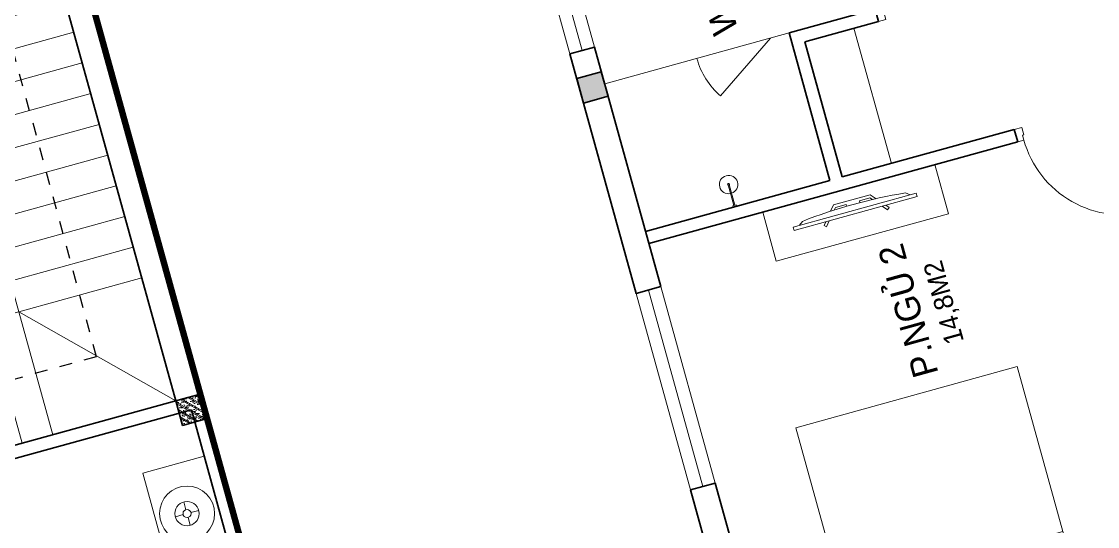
# Model space of a CAD drawing. Header units: metres. Extents: x 568332 to 569219, y 2065964 to 2066430.
# Drawn here: x 568545.87 to 568554.31, y 2066328.84 to 2066332.8 of the extents above; entities that cross this region are included whole.
import ezdxf

# ---------------------------------------------------------------- set-up
doc = ezdxf.new("R2010")
doc.units = ezdxf.units.M
for name, pattern in [('$AUDIT_BAD_LTYPE2', [0]), ('DASHDOT2', [0.5, 0.25, -0.125, 0, -0.125]), ('HIDDEN', [0.375, 0.25, -0.125])]:
    doc.linetypes.add(name, pattern=pattern)
doc.layers.get('0').update_dxf_attribs({"linetype": 'CONTINUOUS'})
for name, color, linetype, lineweight in [('-CONCRETE', 1, 'CONTINUOUS', 35), ('-DIM', 9, 'CONTINUOUS', 13), ('-DOOR', 137, 'CONTINUOUS', 9), ('-FURNITURE', 46, 'CONTINUOUS', 9), ('-HATCH', 8, 'CONTINUOUS', 5), ('-LINE1', 7, 'CONTINUOUS', 18), ('-STEEL1', 1, 'CONTINUOUS', 35), ('-TEXT', 7, 'CONTINUOUS', 15), ('-WALL', 4, 'CONTINUOUS', 35), ('TEXT25', 2, 'CONTINUOUS', 13)]:
    doc.layers.add(name, color=color, linetype=linetype, lineweight=lineweight)
doc.layers.add('-RANH GIOI LO DAT', color=12, linetype='CONTINUOUS')
doc.layers.add('1-NETMANH', color=8, linetype='CONTINUOUS')
doc.styles.add('T1', font='', dxfattribs={"height": 200})
doc.styles.add('vnavanth', font='', dxfattribs={"width": 0.8})
doc.styles.get('T1').set_extended_font_data('VNgeometric Light')
doc.styles.get('vnavanth').set_extended_font_data('.VnAvantH')

# ---------------------------------------------------------------- blocks, each defined once
blk = doc.blocks.new('A$C8a974c9c')
for p, q in [((1750.087982669494, 2957.416116623174), (1750.087982669657, 2642.58393779996)), ((1592.671893257969, 2800.000027211493), (1907.504072081182, 2800.000027211652)), ((1342.999452652235, 2500.000027214177), (1342.999452652119, 700.000027214177)), ((1750.087982669345, 242.5839378051005), (1750.087982669549, 557.4161166283138)), ((1592.67189325784, 400.0000272168018), (1907.504072081053, 400.0000272166017))]:
    blk.add_line(p, q)
for points in [[(1999.999452652235, 3100.000027209127), (1500.176512686827, 3100.000027209127), (1500.176512686827, 2500.000027214177), (1999.999452652235, 2500.000027214177)], [(1890.999452652235, 2360.000027214177), (1514.499452652235, 2360.000027214177), (1514.499452652148, 1642.500027214177), (1890.999452652148, 1642.500027214177)], [(1890.99945265209, 840.000027214177), (1514.49945265209, 840.000027214177), (1514.499452652148, 1557.500027214177), (1890.999452652148, 1557.500027214177)], [(1999.999452652119, 100.0000272192265), (1500.17651268671, 100.0000272192265), (1500.17651268671, 700.000027214177), (1999.999452652119, 700.000027214177)]]:
    blk.add_lwpolyline(points, close=True)
blk.add_lwpolyline([(1999.999452652235, 2500.000027214177), (-0.0005473477649502456, 2500.000027214177), (-0.0005473478813655674, 700.000027214177), (1999.999452652119, 700.000027214177), (1999.999452652235, 2500.000027214177)])
for centre, radius in [((1750.087982669561, 2800.000027211581), 157.4160894116067), ((1750.087982669561, 2800.000027211581), 82.41608941160666), ((1750.087982669432, 400.0000272166926), 157.4160894116067), ((1750.087982669432, 400.0000272166926), 82.41608941160666)]:
    blk.add_circle(centre, radius)
blk = doc.blocks.new('shower')
for points in [[(180919.3447017173, -32316.45425928477), (180912.3337561736, -32316.45425928477), (180912.3337561736, -32146.62790954509), (180919.3447017173, -32146.62790954509)], [(180929.3839969719, -32326.62790954066), (180902.2944609144, -32326.62790954066), (180902.2944609144, -32316.45425928477), (180929.3839969719, -32316.45425928477)]]:
    blk.add_lwpolyline(points, close=True)
for radius, start, end in [(72, 272.7906698559544, 267.2093301440456), (8.346062492523743, 294.8355446212717, 245.1644553787283)]:
    blk.add_arc((180915.8392289462, -32146.62790954416), radius, start, end)
blk = doc.blocks.new('XR.MB.LM123$0$tvi 1')
blk.add_lwpolyline([(28.54445810673496, -2.291926648467779e-10), (28.54445810673496, -999.9999999999964), (-7.275957614183426e-12, -1000), (0, 0)], close=True)
for points in [[(28.54445810680045, -50.31958968611434), (52.37372755713295, -80.86315460130209)], [(-24.09820395050338, -235.5599978379832), (-39.09879504836863, -251.7939635238108)], [(0, -284.7849796677438), (-39.09879504836863, -251.7939635238108)], [(0, -255.9952397129928), (-24.09820395050338, -235.5599978379832)], [(69.66229681991535, -315.0836646851385), (111.1934016081432, -350.2927865858655), (111.193401608034, -649.712917566063), (69.68611289083492, -684.9110379843005)], [(89.09002233762294, -445.7449799550195), (89.09002233762294, -359.9578938602899), (70.91298945683957, -344.6203678706661)], [(89.09002233762294, -445.7449799550195), (73.49991829216015, -445.7449799550232)], [(89.09002233768115, -554.2550200447404), (89.09002233773936, -640.0421061392371), (70.91298945678864, -655.3796321293303)], [(89.09002233768115, -554.2550200447404), (73.49991829216015, -554.2550200447404)], [(0, -715.2150203320198), (-39.09879504836863, -748.2060364759491)], [(-24.09820395050338, -764.4400021620095), (-39.09879504836863, -748.2060364759491)], [(0, -744.004760287), (-24.09820395050338, -764.4400021620095)], [(28.54445810674224, -949.680410313882), (52.37372755713295, -919.1368453984578)]]:
    blk.add_lwpolyline(points)
blk.add_arc((-4025.16618952866, -499.9999999999964), 4099.025185406737, 354.1310878512652, 5.868912148527433)
blk = doc.blocks.new('*U149')
at = {"linetype": '$AUDIT_BAD_LTYPE2'}
for p, q in [((70, 100), (70, 699.9999999999982)), ((90, 699.9999999999982), (90, 100))]:
    blk.add_line(p, q, dxfattribs=at)
for points in [[(50, 699.9999999999982), (90, 699.9999999999982), (90, 799.9999999999982), (50, 799.9999999999982), (50, 699.9999999999982)], [(50, 702.9059272893337), (50, 100)], [(50, 100), (90, 100), (90, 0), (50, 0), (50, 100)]]:
    blk.add_lwpolyline(points)
for points in [[(118.2698876160139, 594.5156181119073), (118.2698876160139, 764.1349438079906), (90, 764.1349438079906), (90, 735.8650561920058), (112.6159100928053, 735.8650561920058), (112.6159100928053, 594.5156181119073)], [(0, 0), (50, 0), (50, -40), (60, -40), (60, -99.99999999999272), (0, -99.99999999999272)], [(899.9999999999982, 1.3252863207713e-28), (849.9999999999982, 1.3252863207713e-28), (849.9999999999982, -40.00000000000001), (839.9999999999982, -40.00000000000001), (839.9999999999982, -99.99999999999272), (899.9999999999982, -99.99999999999272)]]:
    blk.add_lwpolyline(points, close=True)
at = {"linetype": '$AUDIT_BAD_LTYPE2', "ltscale": 0.3}
blk.add_arc((50, 0), 799.9999999999982, 0, 90, dxfattribs=at)
blk = doc.blocks.new('*U194')
at = {"linetype": '$AUDIT_BAD_LTYPE2'}
for p, q in [((70, 100), (69.99999999999999, 599.9999999999691)), ((89.99999999999999, 599.9999999999691), (90, 100))]:
    blk.add_line(p, q, dxfattribs=at)
for points in [[(49.99999999999999, 599.9999999999691), (89.99999999999999, 599.9999999999691), (89.99999999999999, 699.9999999999691), (49.99999999999999, 699.9999999999691), (49.99999999999999, 599.9999999999691)], [(49.99999999999999, 602.9059272893046), (50, 100)], [(50, 100), (90, 100), (90, 0), (50, 0), (50, 100)]]:
    blk.add_lwpolyline(points)
for points in [[(118.2698876160139, 494.5156181118782), (118.2698876160139, 664.1349438079615), (89.99999999999999, 664.1349438079615), (89.99999999999999, 635.8650561919767), (112.6159100928053, 635.8650561919767), (112.6159100928053, 494.5156181118782)], [(0, 0), (50, 0), (50, -40), (60, -40), (60, -99.99999999999272), (0, -99.99999999999272)], [(799.9999999999691, 7.105427357603204e-15), (749.9999999999691, 7.105427357603204e-15), (749.9999999999691, -40), (739.9999999999691, -40), (739.9999999999691, -99.99999999999271), (799.9999999999691, -99.99999999999271)]]:
    blk.add_lwpolyline(points, close=True)
at = {"linetype": '$AUDIT_BAD_LTYPE2', "ltscale": 0.3}
blk.add_arc((50, 0), 699.9999999999691, 0, 90, dxfattribs=at)
blk = doc.blocks.new('A$C5C575821')
at = {"layer": '-CONCRETE'}
h = blk.add_hatch(color=256, dxfattribs=at)
h.dxf.hatch_style = 1
h.paths.add_polyline_path([(-0.00237559899687767, 200.0000000000146), (-0.00237559899687767, 1.455191522836685e-11), (199.9976244010031, 1.455191522836685e-11), (199.9976244010031, 200.0000000000146)])
blk.add_lwpolyline([(-0.00237559899687767, 1.455191522836685e-11), (199.9976244010031, 1.455191522836685e-11), (199.9976244010031, 200.0000000000146), (-0.00237559899687767, 200.0000000000146)], close=True, dxfattribs=at)
blk = doc.blocks.new('M11-T3')
at = {"layer": '-DOOR'}
for p, q in [((200814.6562136482, -419863.60874288), (199214.7991165516, -419863.7275942149)), ((200814.665721755, -419963.608742735), (199214.8086246584, -419963.7275940698)), ((200814.665721755, -420063.608742654), (199214.8086246584, -420063.7275939889))]:
    blk.add_line(p, q, dxfattribs=at)
blk.add_lwpolyline([(202764.7966847505, -419863.7275937338), (203364.8086246584, -419863.7275937338), (203364.8086246584, -420063.7275937338), (202764.7966847505, -420063.7275937338)], close=True, dxfattribs=at)
blk.add_lwpolyline([(203364.8086246584, -419963.7275937338), (202764.8040505914, -419963.7717696009)], dxfattribs=at)
at = {"layer": '-FURNITURE'}
blk.add_line((201264.7297218049, -422063.7275937338), (202364.8062484532, -422063.7275937338), dxfattribs=at)
for points in [[(202464.8062484258, -421563.7275937082), (202464.8062484258, -420063.7275937338)], [(202464.8062484258, -421413.6210945432), (202131.7924033665, -420914.520123798)]]:
    blk.add_lwpolyline(points, dxfattribs=at)
blk.add_lwpolyline([(200764.7291287922, -420989.4480444649), (200764.7291293006, -422389.4480444647), (201164.7297222569, -422389.4480443947), (201164.7297217486, -420989.4480443947)], close=True, dxfattribs=at)
blk.add_arc((202464.8062484258, -421413.6210945432), 600, 90, 123.7123041520138, dxfattribs=at)
at = {"layer": '-RANH GIOI LO DAT', "linetype": 'HIDDEN', "ltscale": 10, "const_width": 50}
blk.add_lwpolyline([(198249.9028217172, -438105.8962516022), (204264.8086240625, -437640.4074412925), (204264.8086240625, -416359.2424812781), (193264.8086246633, -416359.2424817425), (193264.8086250904, -433491.688754653)], close=True, dxfattribs=at)
at = {"layer": '-WALL'}
for p, q in [((199214.8173978826, -420063.7275937338), (199214.8173978826, -419863.7275937338)), ((202764.7966847505, -419863.727593699), (200814.6744949792, -419863.7275937239)), ((200814.6744949792, -420063.7275937382), (200814.6744949792, -419863.7275937239)), ((202764.8114099273, -420063.7275937002), (202764.7966847505, -419863.727593699)), ((199214.8173978826, -420063.7275937338), (197464.8062490539, -420063.7275937338)), ((202764.8114099273, -420063.7275937002), (200814.6744949792, -420063.7275937382)), ((200814.6744949792, -420063.7275937338), (200814.6744949792, -420063.7275937338)), ((201164.7297218048, -420063.7275937338), (201164.7297218055, -423063.7275937338)), ((201264.7297218049, -420063.7275937338), (201264.7297218048, -421563.7275937338)), ((201264.7297218048, -421563.7275937338), (202464.8062484532, -421563.7275937082)), ((202464.8062484532, -422263.7275937338), (202464.8062484532, -421563.7275937082)), ((201264.7297218049, -421663.7275937338), (202364.8062484532, -421663.7275937338)), ((201264.7297218049, -421663.7275937338), (201264.7297218055, -423063.7275937338)), ((202364.8062484532, -422263.7275937338), (202364.8062484532, -421663.7275937338)), ((202364.8062484532, -422263.7275937338), (202464.8062484532, -422263.7275937338)), ((201264.7297218055, -423063.7275937338), (201164.7297218055, -423063.7275937338))]:
    blk.add_line(p, q, dxfattribs=at)
blk.add_lwpolyline([(197464.8062490539, -424163.7275937338), (197464.8062490539, -425563.7275937247), (197264.8062490539, -425563.7275937247), (197264.8062490538, -419863.7275937338), (199214.8173978826, -419863.7275937338)], dxfattribs=at)
at = {"layer": '-DOOR', "xscale": -1, "rotation": 270}
blk.add_blockref('*U194', (202464.8062484532, -423063.7275937338), dxfattribs=at)
at = {"layer": '-DOOR', "rotation": 90.00000000000001}
blk.add_blockref('*U149', (201164.7297218055, -423963.7275937338), dxfattribs=at)
at = {"layer": '-FURNITURE', "rotation": 179.9999999999964}
blk.add_blockref('A$C8a974c9c', (199464.8057017063, -420089.4480172509), dxfattribs=at)
at = {"layer": '-FURNITURE', "xscale": -1, "rotation": 269.9893314903734}
blk.add_blockref('shower', (233557.6729518921, -601711.2916177106), dxfattribs=at)
at = {"layer": '-FURNITURE', "extrusion": (0, 0, -1), "xscale": -1, "rotation": 0.003689722406567952}
blk.add_blockref('XR.MB.LM123$0$tvi 1', (-200960.175177157, -421189.4380327095), dxfattribs=at)
at = {"layer": '-WALL'}
blk.add_blockref('A$C5C575821', (202364.7344730132, -420063.7275937337), dxfattribs=at)
at = {"layer": '-TEXT', "color": 2, "style": 'vnavanth'}
for s, p in [('wc2', (202589.3713679749, -421186.1469153098)), ('p.ngñ 2', (199579.9322536138, -421982.5370495055))]:
    blk.add_text(s, height=199.9591899200177, dxfattribs=at).set_placement(p)
at = {"layer": 'TEXT25', "style": 'T1'}
blk.add_text('14,8M2', height=150, rotation=359.9999999899488, dxfattribs=at).set_placement((199768.4297375663, -422241.8277893579))
blk = doc.blocks.new('A$C38b1dc06')
at = {"layer": '-LINE1'}
for p, q in [((1749.854677429888, 4156.179725173817), (0.3015751927741803, 4156.179725173817)), ((1000.281453303236, 3156.179725173817), (0.3015751927741803, 4156.179725173817)), ((0.3015751927741803, 4156.179725173817), (0.3015751919010654, -343.8202748260228)), ((1000.281453303236, 4156.179725173824), (1000.281453303236, 3156.179725173824)), ((1250.139194678806, 3156.179725173824), (1250.139194678806, 4156.179725173824)), ((1250.139194678806, 4156.179725173824), (1250.139194678806, 3156.179725173824)), ((1499.996936054376, 3156.179725173824), (1499.996936054376, 4156.179725173824)), ((1499.996936054376, 4156.179725173824), (1499.996936054318, 3156.179725173832)), ((1749.854677429888, 3156.179725173824), (1749.854677429888, 4156.179725173824)), ((1749.854677429888, 4156.179725173817), (1749.85467742983, 3106.179725173817)), ((1000.281453302305, 656.1797251739335), (1000.281453303236, 3156.179725173817)), ((1000.281453303236, 3156.179725173817), (1749.85467742983, 3156.179725173817)), ((1050.281453303003, 706.1797251739772), (1050.281453303236, 3106.179725173817)), ((1050.281453303236, 3106.179725173817), (1699.854677429801, 3106.179725173817)), ((1233.300401159795, 2905.148311595723), (1699.854677429801, 3106.179725173817)), ((1699.854677428928, 706.1797251739772), (1699.854677429801, 3106.179725173817)), ((1749.854677429597, 706.179725173999), (1749.85467742983, 3106.179725173839)), ((1050.281453303003, 706.1797251739772), (1233.300401159795, 2905.148311595723)), ((1050.281453303003, 706.1797251739772), (1699.854677428928, 706.1797251739772)), ((1749.854677429888, -343.8202748260228), (1749.85467742983, 706.1797251739772)), ((1000.281453303236, 656.1797251739772), (1749.85467742983, 656.1797251739772)), ((1000.281453303236, -343.8202748260228), (1000.281453303236, 656.1797251739772)), ((1250.139194678806, 656.1797251739772), (1250.139194678806, -343.8202748260228)), ((1250.139194678806, -343.8202748260228), (1250.139194678806, 656.1797251739772)), ((1499.996936054376, 656.1797251739772), (1499.996936054376, -343.8202748260228)), ((1499.996936054376, -343.8202748260228), (1499.996936054318, 656.1797251739699)), ((1749.854677429888, 656.1797251739772), (1749.854677429888, -343.8202748260228)), ((1749.854677429888, -343.8202748260228), (0.3015751919010654, -343.8202748260228))]:
    blk.add_line(p, q, dxfattribs=at)
at = {"layer": '-LINE1', "lineweight": 18}
for p, q in [((1000.281453303236, 3156.179725173817), (0.2521035463432781, 3156.179725173817)), ((1000.281453303003, 2906.17972517389), (0.2521035461104475, 2906.17972517389)), ((1000.281453303469, 2656.17972517389), (0.2521035465761088, 2656.17972517389)), ((1000.281453303469, 2406.17972517389), (0.2521035465761088, 2406.17972517389)), ((1000.281453303469, 2156.179725173904), (0.2521035465761088, 2156.179725173904)), ((1000.281453303469, 1906.179725173904), (0.2521035465761088, 1906.179725173904)), ((1000.281453303469, 1656.179725173904), (0.2521035465761088, 1656.179725173904)), ((1000.28145330277, 1406.179725173904), (0.2521035458776169, 1406.179725173904)), ((1000.281453303236, 1156.179725173904), (0.2521035463432781, 1156.179725173904)), ((1000.28145330277, 906.1797251739044), (0.2521035458776169, 906.1797251739044)), ((1000.281453303236, 656.1797251739772), (0.2521035463432781, 656.1797251739772)), ((1000.281453303236, 656.1797251739772), (0.3015751859056763, -343.82027482595))]:
    blk.add_line(p, q, dxfattribs=at)
at = {"layer": '1-NETMANH', "linetype": 'DASHDOT2'}
blk.add_lwpolyline([(1327.325072003063, 3656.419923450812), (492.458725621982, 3656.419923450812), (508.0748312271317, 155.2632639587246), (508.0748312271317, 155.2632639587246), (1749.854677429888, 156.1797251739772), (1499.996936054376, -343.8202748260228)], dxfattribs=at)
at = {"layer": '-TEXT', "color": 2, "style": 'vnavanth'}
for s, p in [('2', (1346.818775833643, 3603.914582017329)), ('1', (1596.676517209155, 3603.914582017329)), ('20', (1562.294563305157, 183.5576658285718)), ('21', (1783.476825895079, 183.5576658285718))]:
    blk.add_text(s, height=99.97959496000885, dxfattribs=at).set_placement(p)
blk = doc.blocks.new('12PLMP12')
at = {"color": 0, "linetype": 'ByBlock'}
for p, q in [((0, 1.25), (0, 3.75)), ((-1.25, 0), (-3.75, 0)), ((1.25, 0), (3.75, 0)), ((0, -1.25), (0, -3.75))]:
    blk.add_line(p, q, dxfattribs=at)
for radius in [8.5, 3.75, 1.25]:
    blk.add_circle((0, 0), radius, dxfattribs=at)
blk = doc.blocks.new('18x35')
at = {"layer": '-HATCH'}
h = blk.add_hatch(dxfattribs=at)
h.set_pattern_fill('CHAU-01', color=256, scale=10, angle=-1.272221872585407e-14, pattern_type=2)
h.set_pattern_definition([(49.99999999999999, (0, 0), (71.72601826007535, -6.275213498259527), [7.5, -82.5]), (355, (0, 0), (-13.87513336129999, 75.21921337000119), [6, -66]), (100.4514, (5.977167999997619, -0.5229339999999638), (57.85093817140217, 68.94395420609534), [6.374019000000001, -70.1142112]), (46.18419999999998, (0, 20), (106.7241048625644, -16.55190143290183), [11.25, -123.75]), (96.63559999999998, (8.89367449999554, 18.62066930000003), (93.46627055487036, 97.41178709004416), [9.561028799999994, -105.1713]), (351.1842, (0, 20), (93.46619451336275, 97.41186009253245), [9, -99]), (20.99999999999998, (10, 15), (59.69070521184616, -40.2618890665339), [7.5, -82.5]), (326.0000000000001, (10, 15), (24.33153319215819, 72.5150045046853), [6, -66]), (71.45139999999999, (14.97422329999972, 11.64483940000002), (84.022262858149, 32.25304967099522), [6.374019000000001, -70.1142112]), (37.49999999999998, (0, 0), (1.215985531729074, 33.28938538313115), [0, -65.19999999999999, 0, -67, 0, -66.25]), (7.499999999999987, (0, 0), (26.30695374421487, 39.44117118823602), [0, -38.2, 0, -63.7, 0, -25.25]), (327.5, (-22.30000000000291, 0), (53.3822436172409, -2.255487173437988), [0, -25, 0, -78, 0, -103.5]), (317.5, (-32.30000000000291, 0), (58.31861693423862, 10.01049823323176), [0, -32.5, 0, -51.8, 0, -73.5]), (44.99999999999999, (0, 0), (-30.05203820042826, 30.05203820042828), []), (44.99999999999999, (0, 12.25), (-30.05203820042826, 30.05203820042828), [])])
h.paths.add_polyline_path([(96508.03118051568, 47993.04977023201), (96508.03118051568, 47793.04977023201), (96708.03118051568, 47793.04977023201), (96708.03118051568, 47993.04977023201)])
at = {"layer": '-STEEL1'}
blk.add_lwpolyline([(96508.03118051568, 47793.04977023201), (96708.03118051568, 47793.04977023201), (96708.03118051568, 47993.04977023201), (96508.03118051568, 47993.04977023201)], close=True, dxfattribs=at)
blk = doc.blocks.new('M1-T3')
at = {"layer": '-CONCRETE', "color": 1, "linetype": 'HIDDEN', "ltscale": 10, "const_width": 50}
blk.add_lwpolyline([(191581.7177010371, 50951.98888872014), (197581.6939540912, 50951.98888872005), (197581.7429788466, 30952.01227472891), (191581.7667257926, 30952.01227472891)], close=True, dxfattribs=at)
at = {"layer": '-FURNITURE'}
blk.add_lwpolyline([(191681.7741045014, 38173.00999124891), (191681.7741042516, 37373.00999155593), (192181.7741042516, 37373.00999146821), (192181.7741045014, 38173.00999116119)], close=True, dxfattribs=at)
at = {"layer": '-LINE1', "lineweight": 18}
blk.add_lwpolyline([(191581.7411493842, 50951.93153578669), (197581.7174024383, 50951.9315357866), (197581.7664271937, 30951.95492153367), (191581.7901741396, 30951.95492153367)], close=True, dxfattribs=at)
at = {"layer": '-WALL'}
for p, q in [((191581.8478786649, 33951.64109416441), (191581.8478786809, 43452.06833831834)), ((191781.7713520215, 43152.19966598263), (191781.7713520146, 38651.57990947187)), ((191681.7713520146, 38651.57990947187), (193661.6154890714, 38651.5799091824)), ((191681.7713520213, 38551.57990918959), (193661.6054847538, 38551.57990918665)), ((193661.6154890888, 38551.57990847524), (191681.7713520145, 38551.57990947185)), ((191681.7713520145, 38551.57990947185), (191681.7713520063, 34151.64109416441))]:
    blk.add_line(p, q, dxfattribs=at)
at = {"layer": '-FURNITURE', "extrusion": (0, 0, -1), "xscale": 25.40000000037255, "yscale": 25.40000000037255, "zscale": -25.40000000037254, "rotation": 270}
blk.add_blockref('12PLMP12', (-191931.7741045014, 37774.97119640092), dxfattribs=at)
at = {"layer": '-LINE1'}
blk.add_blockref('A$C38b1dc06', (191781.4697768292, 38996.0199408084), dxfattribs=at)
at = {"layer": '-STEEL1'}
blk.add_blockref('18x35', (95073.7148716847, -9341.6697699365), dxfattribs=at)

msp = doc.modelspace()

# ---------------------------------------------------------------- block references
at = {"layer": '-WALL', "color": 2, "true_color": 0xf1eb1f, "xscale": 0.001, "yscale": 0.001, "zscale": 0.001, "rotation": 105.4590240769039}
msp.add_blockref('M11-T3', (568199.5470150993, 2066025.20690476), dxfattribs=at)

# ---------------------------------------------------------------- next in the draw order: block references
at = {"layer": '-DIM', "xscale": -0.001, "yscale": 0.001, "zscale": 0.001, "rotation": 15.45900309534941}
msp.add_blockref('M1-T3', (568742.2294172815, 2066343.694009979), dxfattribs=at)

doc.saveas('drawing.dxf')
